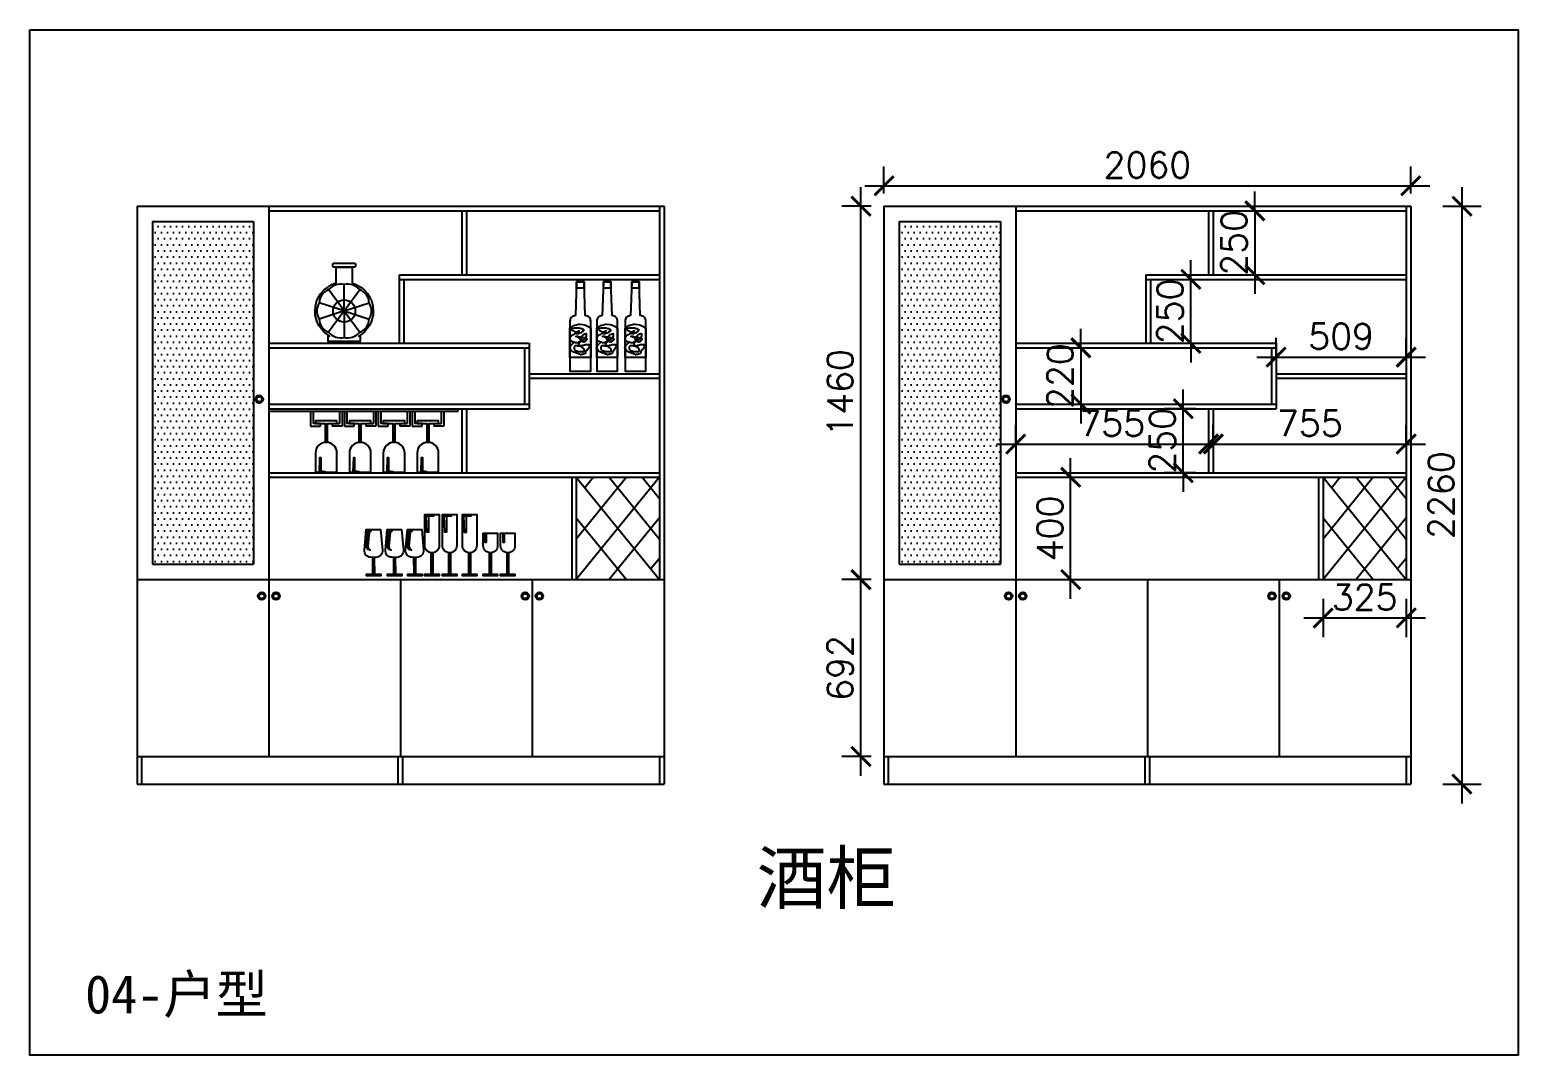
# Model space of a CAD drawing. Header units: millimetres. Extents: x 197048 to 234198, y -884 to 47075.
# Drawn here: x 228378 to 234198, y 28646 to 32656 of the extents above; entities that cross this region are included whole.
import ezdxf

# ---------------------------------------------------------------- set-up
doc = ezdxf.new("R2010")
doc.units = ezdxf.units.MM
doc.header["$PDMODE"] = 35
doc.header["$PDSIZE"] = -10
doc.layers.add('1', color=7, linetype='Continuous')
doc.layers.add('LAYER-2', color=3, linetype='Continuous')
doc.styles.add('_TCH_DIM', font='simplex.shx')
doc.styles.add('样式 1', font='')
doc.styles.get('样式 1').set_extended_font_data('FangSong_GB2312')
doc.dimstyles.new('平面内标注', dxfattribs={"dimscale": 50, "dimtxt": 2, "dimasz": 1.5, "dimexe": 1.5, "dimexo": 1, "dimtad": 1, "dimdec": 0, "dimdsep": 46, "dimtxsty": '_TCH_DIM', "dimblk": 'ARCHTICK', "dimcen": 2.5, "dimdle": 1.5, "dimclrd": 8, "dimclre": 8, "dimadec": 0, "dimazin": 0, "dimtfac": 1, "dimtdec": 0, "dimtix": 1, "dimtmove": 2, "dimatfit": 3, "dimfxl": 0, "dimarcsym": 0})

# ---------------------------------------------------------------- blocks, each defined once
blk = doc.blocks.new('45')
at = {"layer": 'LAYER-2', "color": 1, "linetype": 'Continuous', "flags": 128}
blk.add_lwpolyline([(1423667.6, -774886.9, -0.414214), (1423625.6, -774844.9), (1423625.6, -774770.7), (1423709.6, -774770.7), (1423709.6, -774844.9), (1423709.6, -774844.9, -0.414214), (1423667.6, -774886.9), (1423672.1, -774886.9), (1423672.1, -774960.1), (1423709.6, -774960.1), (1423709.6, -774970.6), (1423672.1, -774970.6), (1423663.1, -774970.6), (1423625.6, -774970.6), (1423625.6, -774960.1), (1423663.1, -774960.1), (1423663.1, -774886.9), (1423667.6, -774886.9)], format="xyb", close=True, dxfattribs=at)
at = {"layer": 'LAYER-2', "color": 6, "linetype": 'Continuous'}
blk.add_lwpolyline([(1423639.5, -774771.6), (1423663.9, -774771.6), (1423647.1, -774774.4), (1423647.1, -774826.3), (1423641.2, -774826.3)], close=True, dxfattribs=at)
blk = doc.blocks.new('_ArchTick')
at = {"color": 0, "linetype": 'ByBlock', "const_width": 0.15}
blk.add_lwpolyline([(-0.5, -0.5), (0.5, 0.5)], dxfattribs=at)
blk = doc.blocks.new('*D608')
at = {"layer": '1', "color": 8, "lineweight": -2}
for p, q in [((232447.9, 30431.1), (232447.9, 30981.1)), ((232372.9, 30906.1), (232522.9, 30906.1)), ((232372.9, 30506.1), (232522.9, 30506.1))]:
    blk.add_line(p, q, dxfattribs=at)
at = {"layer": 'Defpoints', "color": 0}
for p in [(232232.9, 30906.1), (232447.9, 30906.1), (232232.9, 30506.1)]:
    blk.add_point(p, dxfattribs=at)
at = {"layer": '1', "color": 8, "lineweight": -2, "xscale": 75, "yscale": 75, "zscale": 75}
for p, rotation in [((232447.9, 30906.1), 90), ((232447.9, 30506.1), 270)]:
    blk.add_blockref('_ArchTick', p, dxfattribs=dict(at, rotation=rotation))
at = {"layer": '1', "color": 0, "insert": (232366.7, 30706.1), "char_height": 100, "attachment_point": 5, "rotation": 90, "style": '_TCH_DIM'}
blk.add_mtext('400', dxfattribs=at)
blk = doc.blocks.new('*D609')
at = {"layer": '1', "color": 8, "lineweight": -2}
for p, q in [((233434.9, 30431.1), (233434.9, 30281.1)), ((233759.9, 30431.1), (233759.9, 30281.1)), ((233359.9, 30356.1), (233834.9, 30356.1))]:
    blk.add_line(p, q, dxfattribs=at)
at = {"layer": 'Defpoints', "color": 0}
for p in [(233434.9, 30506.1), (233759.9, 30506.1), (233759.9, 30356.1)]:
    blk.add_point(p, dxfattribs=at)
at = {"layer": '1', "color": 8, "lineweight": -2, "xscale": 75, "yscale": 75, "zscale": 75, "rotation": 180}
blk.add_blockref('_ArchTick', (233434.9, 30356.1), dxfattribs=at)
at = {"layer": '1', "color": 8, "lineweight": -2, "xscale": 75, "yscale": 75, "zscale": 75}
blk.add_blockref('_ArchTick', (233759.9, 30356.1), dxfattribs=at)
at = {"layer": '1', "color": 0, "insert": (233597.4, 30437.4), "char_height": 100, "attachment_point": 5, "style": '_TCH_DIM'}
blk.add_mtext('325', dxfattribs=at)
blk = doc.blocks.new('*D610')
at = {"layer": '1', "color": 8, "lineweight": -2}
for p, q in [((231717.9, 32016.1), (231717.9, 32121.1)), ((233777.9, 32016.1), (233777.9, 32121.1)), ((231642.9, 32046.1), (233852.9, 32046.1))]:
    blk.add_line(p, q, dxfattribs=at)
at = {"layer": 'Defpoints', "color": 0}
for p in [(233777.9, 32046.1), (231717.9, 31966.1), (233777.9, 31966.1)]:
    blk.add_point(p, dxfattribs=at)
at = {"layer": '1', "color": 8, "lineweight": -2, "xscale": 75, "yscale": 75, "zscale": 75, "rotation": 180}
blk.add_blockref('_ArchTick', (231717.9, 32046.1), dxfattribs=at)
at = {"layer": '1', "color": 8, "lineweight": -2, "xscale": 75, "yscale": 75, "zscale": 75}
blk.add_blockref('_ArchTick', (233777.9, 32046.1), dxfattribs=at)
at = {"layer": '1', "color": 0, "insert": (232747.9, 32127.4), "char_height": 100, "attachment_point": 5, "style": '_TCH_DIM'}
blk.add_mtext('2060', dxfattribs=at)
blk = doc.blocks.new('*D611')
at = {"layer": '1', "color": 8, "lineweight": -2}
for p, q in [((233977.9, 32041.1), (233977.9, 29631.1)), ((233902.9, 31966.1), (234052.9, 31966.1)), ((233902.9, 29706.1), (234052.9, 29706.1))]:
    blk.add_line(p, q, dxfattribs=at)
at = {"layer": 'Defpoints', "color": 0}
for p in [(233777.9, 31966.1), (233777.9, 29706.1), (233977.9, 29706.1)]:
    blk.add_point(p, dxfattribs=at)
at = {"layer": '1', "color": 8, "lineweight": -2, "xscale": 75, "yscale": 75, "zscale": 75}
for p, rotation in [((233977.9, 31966.1), 90), ((233977.9, 29706.1), 270)]:
    blk.add_blockref('_ArchTick', p, dxfattribs=dict(at, rotation=rotation))
at = {"layer": '1', "color": 0, "insert": (233896.7, 30836.1), "char_height": 100, "attachment_point": 5, "rotation": 90, "style": '_TCH_DIM'}
blk.add_mtext('2260', dxfattribs=at)
blk = doc.blocks.new('*D612')
at = {"layer": '1', "color": 8, "lineweight": -2}
for p, q in [((232887.9, 31174.1), (232887.9, 31249.1)), ((232937.4, 31174.1), (232812.9, 31174.1)), ((232887.9, 30924.1), (232887.9, 31174.1)), ((232937.4, 30924.1), (232812.9, 30924.1)), ((232887.9, 30924.1), (232887.9, 30849.1))]:
    blk.add_line(p, q, dxfattribs=at)
at = {"layer": 'Defpoints', "color": 0}
for p in [(232887.9, 31174.1), (232987.4, 31174.1), (232987.4, 30924.1)]:
    blk.add_point(p, dxfattribs=at)
at = {"layer": '1', "color": 8, "lineweight": -2, "xscale": 75, "yscale": 75, "zscale": 75}
for p, rotation in [((232887.9, 31174.1), 270), ((232887.9, 30924.1), 90)]:
    blk.add_blockref('_ArchTick', p, dxfattribs=dict(at, rotation=rotation))
at = {"layer": '1', "color": 0, "insert": (232806.7, 31049.1), "char_height": 100, "attachment_point": 5, "rotation": 90, "style": '_TCH_DIM'}
blk.add_mtext('250', dxfattribs=at)
blk = doc.blocks.new('*D613')
at = {"layer": '1', "color": 8, "lineweight": -2}
for p, q in [((232917.9, 31680.1), (232917.9, 31755.1)), ((232842.9, 31680.1), (232992.9, 31680.1)), ((232917.9, 31430.1), (232917.9, 31680.1)), ((232842.9, 31430.1), (232992.9, 31430.1)), ((232917.9, 31430.1), (232917.9, 31355.1))]:
    blk.add_line(p, q, dxfattribs=at)
at = {"layer": 'Defpoints', "color": 0}
for p in [(232759.9, 31680.1), (232917.9, 31680.1), (232759.9, 31430.1)]:
    blk.add_point(p, dxfattribs=at)
at = {"layer": '1', "color": 8, "lineweight": -2, "xscale": 75, "yscale": 75, "zscale": 75}
for p, rotation in [((232917.9, 31680.1), 270), ((232917.9, 31430.1), 90)]:
    blk.add_blockref('_ArchTick', p, dxfattribs=dict(at, rotation=rotation))
at = {"layer": '1', "color": 0, "insert": (232836.7, 31555.1), "char_height": 100, "attachment_point": 5, "rotation": 90, "style": '_TCH_DIM'}
blk.add_mtext('250', dxfattribs=at)
blk = doc.blocks.new('*D614')
at = {"layer": '1', "color": 8, "lineweight": -2}
for p, q in [((233167.9, 31948.1), (233167.9, 32023.1)), ((233092.9, 31948.1), (233242.9, 31948.1)), ((233167.9, 31948.1), (233167.9, 31698.1)), ((233092.9, 31698.1), (233242.9, 31698.1)), ((233167.9, 31698.1), (233167.9, 31623.1))]:
    blk.add_line(p, q, dxfattribs=at)
at = {"layer": 'Defpoints', "color": 0}
for p in [(233005.4, 31948.1), (233005.4, 31698.1), (233167.9, 31698.1)]:
    blk.add_point(p, dxfattribs=at)
at = {"layer": '1', "color": 8, "lineweight": -2, "xscale": 75, "yscale": 75, "zscale": 75}
for p, rotation in [((233167.9, 31948.1), 270), ((233167.9, 31698.1), 90)]:
    blk.add_blockref('_ArchTick', p, dxfattribs=dict(at, rotation=rotation))
at = {"layer": '1', "color": 0, "insert": (233086.7, 31823.1), "char_height": 100, "attachment_point": 5, "rotation": 90, "style": '_TCH_DIM'}
blk.add_mtext('250', dxfattribs=at)
blk = doc.blocks.new('*D615')
at = {"layer": '1', "color": 8, "lineweight": -2}
for p, q in [((232487.9, 31412.1), (232487.9, 31487.1)), ((232412.9, 31412.1), (232562.9, 31412.1)), ((232487.9, 31412.1), (232487.9, 31192.1)), ((232412.9, 31192.1), (232562.9, 31192.1)), ((232487.9, 31192.1), (232487.9, 31117.1))]:
    blk.add_line(p, q, dxfattribs=at)
at = {"layer": 'Defpoints', "color": 0}
for p in [(232232.9, 31412.1), (232232.9, 31192.1), (232487.9, 31192.1)]:
    blk.add_point(p, dxfattribs=at)
at = {"layer": '1', "color": 8, "lineweight": -2, "xscale": 75, "yscale": 75, "zscale": 75}
for p, rotation in [((232487.9, 31412.1), 270), ((232487.9, 31192.1), 90)]:
    blk.add_blockref('_ArchTick', p, dxfattribs=dict(at, rotation=rotation))
at = {"layer": '1', "color": 0, "insert": (232406.7, 31302.1), "char_height": 100, "attachment_point": 5, "rotation": 90, "style": '_TCH_DIM'}
blk.add_mtext('220', dxfattribs=at)
blk = doc.blocks.new('*D616')
at = {"layer": '1', "color": 8, "lineweight": -2}
for p, q in [((233250.9, 31376.1), (233250.9, 31451.1)), ((233759.9, 31376.1), (233759.9, 31451.1)), ((233175.9, 31376.1), (233834.9, 31376.1))]:
    blk.add_line(p, q, dxfattribs=at)
at = {"layer": 'Defpoints', "color": 0}
for p in [(233759.9, 31376.1), (233250.9, 31346.1), (233759.9, 31346.1)]:
    blk.add_point(p, dxfattribs=at)
at = {"layer": '1', "color": 8, "lineweight": -2, "xscale": 75, "yscale": 75, "zscale": 75, "rotation": 180}
blk.add_blockref('_ArchTick', (233250.9, 31376.1), dxfattribs=at)
at = {"layer": '1', "color": 8, "lineweight": -2, "xscale": 75, "yscale": 75, "zscale": 75}
blk.add_blockref('_ArchTick', (233759.9, 31376.1), dxfattribs=at)
at = {"layer": '1', "color": 0, "insert": (233505.4, 31457.4), "char_height": 100, "attachment_point": 5, "style": '_TCH_DIM'}
blk.add_mtext('509', dxfattribs=at)
blk = doc.blocks.new('*D617')
at = {"layer": '1', "color": 8, "lineweight": -2}
for p, q in [((233005.4, 31036.1), (233005.4, 31111.1)), ((233759.9, 31036.1), (233759.9, 31111.1)), ((232930.4, 31036.1), (233834.9, 31036.1))]:
    blk.add_line(p, q, dxfattribs=at)
at = {"layer": 'Defpoints', "color": 0}
for p in [(233759.9, 31036.1), (233005.4, 31016.1), (233759.9, 31016.1)]:
    blk.add_point(p, dxfattribs=at)
at = {"layer": '1', "color": 8, "lineweight": -2, "xscale": 75, "yscale": 75, "zscale": 75, "rotation": 180}
blk.add_blockref('_ArchTick', (233005.4, 31036.1), dxfattribs=at)
at = {"layer": '1', "color": 8, "lineweight": -2, "xscale": 75, "yscale": 75, "zscale": 75}
blk.add_blockref('_ArchTick', (233759.9, 31036.1), dxfattribs=at)
at = {"layer": '1', "color": 0, "insert": (233382.7, 31117.4), "char_height": 100, "attachment_point": 5, "style": '_TCH_DIM'}
blk.add_mtext('755', dxfattribs=at)
blk = doc.blocks.new('*D618')
at = {"layer": '1', "color": 8, "lineweight": -2}
for p, q in [((232232.9, 31036.1), (232232.9, 31111.1)), ((232157.9, 31036.1), (233062.4, 31036.1)), ((232987.4, 31036.1), (232987.4, 30961.1))]:
    blk.add_line(p, q, dxfattribs=at)
at = {"layer": 'Defpoints', "color": 0}
for p in [(232232.9, 31036.1), (232987.4, 31049.1), (232987.4, 31036.1)]:
    blk.add_point(p, dxfattribs=at)
at = {"layer": '1', "color": 8, "lineweight": -2, "xscale": 75, "yscale": 75, "zscale": 75, "rotation": 180}
blk.add_blockref('_ArchTick', (232232.9, 31036.1), dxfattribs=at)
at = {"layer": '1', "color": 8, "lineweight": -2, "xscale": 75, "yscale": 75, "zscale": 75}
blk.add_blockref('_ArchTick', (232987.4, 31036.1), dxfattribs=at)
at = {"layer": '1', "color": 0, "insert": (232610.2, 31117.4), "char_height": 100, "attachment_point": 5, "style": '_TCH_DIM'}
blk.add_mtext('755', dxfattribs=at)
blk = doc.blocks.new('*D619')
at = {"layer": '1', "color": 8, "lineweight": -2}
for p, q in [((231627.9, 29739.1), (231627.9, 30581.1)), ((231667.9, 30506.1), (231552.9, 30506.1)), ((231667.9, 29814.1), (231552.9, 29814.1))]:
    blk.add_line(p, q, dxfattribs=at)
at = {"layer": 'Defpoints', "color": 0}
for p in [(231627.9, 30506.1), (231717.9, 30506.1), (231717.9, 29814.1)]:
    blk.add_point(p, dxfattribs=at)
at = {"layer": '1', "color": 8, "lineweight": -2, "xscale": 75, "yscale": 75, "zscale": 75}
for p, rotation in [((231627.9, 30506.1), 90), ((231627.9, 29814.1), 270)]:
    blk.add_blockref('_ArchTick', p, dxfattribs=dict(at, rotation=rotation))
at = {"layer": '1', "color": 0, "insert": (231546.7, 30160.1), "char_height": 100, "attachment_point": 5, "rotation": 90, "style": '_TCH_DIM'}
blk.add_mtext('692', dxfattribs=at)
blk = doc.blocks.new('*D567')
at = {"layer": '1', "color": 8, "lineweight": -2}
for p, q in [((231627.9, 30431.1), (231627.9, 32041.1)), ((231667.9, 31966.1), (231552.9, 31966.1)), ((231667.9, 30506.1), (231552.9, 30506.1))]:
    blk.add_line(p, q, dxfattribs=at)
at = {"layer": 'Defpoints', "color": 0}
for p in [(231627.9, 31966.1), (231717.9, 31966.1), (231717.9, 30506.1)]:
    blk.add_point(p, dxfattribs=at)
at = {"layer": '1', "color": 8, "lineweight": -2, "xscale": 75, "yscale": 75, "zscale": 75}
for p, rotation in [((231627.9, 31966.1), 90), ((231627.9, 30506.1), 270)]:
    blk.add_blockref('_ArchTick', p, dxfattribs=dict(at, rotation=rotation))
at = {"layer": '1', "color": 0, "insert": (231546.7, 31236.1), "char_height": 100, "attachment_point": 5, "rotation": 90, "style": '_TCH_DIM'}
blk.add_mtext('1460', dxfattribs=at)

msp = doc.modelspace()

# ---------------------------------------------------------------- hatches: boundary and pattern name
at = {"layer": '1'}
h = msp.add_hatch(dxfattribs=at)
h.set_pattern_fill('DOTS', color=3, scale=15, style=0)
h.set_pattern_definition([(0, (-14900, 25910), (11.90625, 23.8125), [0, -23.8125])])
h.paths.add_polyline_path([(229252.9, 31906.1), (228857.9, 31906.1), (228857.9, 30566.1), (229252.9, 30566.1)])
h = msp.add_hatch(dxfattribs=at)
h.set_pattern_fill('DOTS', color=3, scale=15, style=0)
h.set_pattern_definition([(0, (-11980, 25910), (11.90625, 23.8125), [0, -23.8125])])
h.paths.add_polyline_path([(232172.9, 31906.1), (231777.9, 31906.1), (231777.9, 30566.1), (232172.9, 30566.1)])

# ---------------------------------------------------------------- linework, layer by layer
at = {"color": 7}
for p, q in [((229312.9, 31164.1), (230052.4, 31164.1)), ((229475.4, 31164.1), (229475.4, 31106.1)), ((229485.4, 31164.1), (229485.4, 31116.1)), ((229588.8, 31164.1), (229588.8, 31116.1)), ((229598.8, 31164.1), (229598.8, 31106.1)), ((229608, 31164.1), (229608, 31106.1)), ((229618, 31164.1), (229618, 31116.1)), ((229721.3, 31164.1), (229721.3, 31116.1)), ((229731.3, 31164.1), (229731.3, 31106.1)), ((229740.5, 31164.1), (229740.5, 31106.1)), ((229750.5, 31164.1), (229750.5, 31116.1)), ((229853.9, 31164.1), (229853.9, 31116.1)), ((229863.9, 31164.1), (229863.9, 31106.1)), ((229873, 31164.1), (229873, 31106.1)), ((229883, 31164.1), (229883, 31116.1)), ((229986.4, 31164.1), (229986.4, 31116.1)), ((229996.4, 31164.1), (229996.4, 31106.1)), ((230052.4, 31164.1), (230052.4, 31174.1)), ((229475.4, 31106.1), (229514.2, 31106.1)), ((229514.2, 31116.1), (229485.4, 31116.1)), ((229514.2, 31106.1), (229514.2, 31116.1)), ((229560.1, 31116.1), (229588.8, 31116.1)), ((229560.1, 31116.1), (229560.1, 31106.1)), ((229598.8, 31106.1), (229560.1, 31106.1)), ((229608, 31106.1), (229646.7, 31106.1)), ((229646.7, 31116.1), (229618, 31116.1)), ((229646.7, 31106.1), (229646.7, 31116.1)), ((229692.6, 31116.1), (229721.3, 31116.1)), ((229692.6, 31116.1), (229692.6, 31106.1)), ((229731.3, 31106.1), (229692.6, 31106.1)), ((229740.5, 31106.1), (229779.2, 31106.1)), ((229779.2, 31116.1), (229750.5, 31116.1)), ((229779.2, 31106.1), (229779.2, 31116.1)), ((229825.1, 31116.1), (229853.9, 31116.1)), ((229825.1, 31116.1), (229825.1, 31106.1)), ((229863.9, 31106.1), (229825.1, 31106.1)), ((229873, 31106.1), (229911.8, 31106.1)), ((229911.8, 31116.1), (229883, 31116.1)), ((229911.8, 31106.1), (229911.8, 31116.1)), ((229957.6, 31116.1), (229986.4, 31116.1)), ((229957.6, 31116.1), (229957.6, 31106.1)), ((229996.4, 31106.1), (229957.6, 31106.1))]:
    msp.add_line(p, q, dxfattribs=at)
at = {"color": 0, "ltscale": 10}
for centre, radius in [((229275.1, 31211.6), 15), ((229275.1, 31211.6), 10), ((232195.1, 31211.6), 15), ((232195.1, 31211.6), 10), ((229285.1, 30441.6), 15), ((229285.1, 30441.6), 10), ((229340.7, 30441.6), 15), ((229340.7, 30441.6), 10), ((230315.1, 30441.6), 15), ((230315.1, 30441.6), 10), ((230370.7, 30441.6), 15), ((230370.7, 30441.6), 10), ((232205.1, 30441.6), 15), ((232205.1, 30441.6), 10), ((232260.7, 30441.6), 15), ((232260.7, 30441.6), 10), ((233235.1, 30441.6), 15), ((233235.1, 30441.6), 10), ((233290.7, 30441.6), 15), ((233290.7, 30441.6), 10)]:
    msp.add_circle(centre, radius, dxfattribs=at)
at = {"layer": '1', "color": 0}
for p, q in [((228797.9, 31966.1), (230857.9, 31966.1)), ((228797.9, 31966.1), (228797.9, 29706.1)), ((229312.9, 31966.1), (229312.9, 29814.1)), ((230839.9, 31966.1), (230839.9, 30506.1)), ((230857.9, 31966.1), (230857.9, 29706.1)), ((231717.9, 31966.1), (233777.9, 31966.1)), ((231717.9, 31966.1), (231717.9, 29706.1)), ((232232.9, 31966.1), (232232.9, 29814.1)), ((233759.9, 31966.1), (233759.9, 30506.1)), ((233777.9, 31966.1), (233777.9, 29706.1)), ((228857.9, 31906.1), (229252.9, 31906.1)), ((228857.9, 31906.1), (228857.9, 30566.1)), ((229252.9, 31906.1), (229252.9, 30566.1)), ((229312.9, 31948.1), (230839.9, 31948.1)), ((230067.4, 31948.1), (230067.4, 31698.1)), ((230085.4, 31948.1), (230085.4, 31698.1)), ((231777.9, 31906.1), (232172.9, 31906.1)), ((231777.9, 31906.1), (231777.9, 30566.1)), ((232172.9, 31906.1), (232172.9, 30566.1)), ((232232.9, 31948.1), (233759.9, 31948.1)), ((232987.4, 31948.1), (232987.4, 31698.1)), ((233005.4, 31948.1), (233005.4, 31698.1)), ((229821.9, 31698.1), (230839.9, 31698.1)), ((229821.9, 31698.1), (229821.9, 31430.1)), ((229821.9, 31680.1), (230839.9, 31680.1)), ((229839.9, 31680.1), (229839.9, 31430.1)), ((232741.9, 31698.1), (233759.9, 31698.1)), ((232741.9, 31698.1), (232741.9, 31430.1)), ((232741.9, 31680.1), (233759.9, 31680.1)), ((232759.9, 31680.1), (232759.9, 31430.1)), ((229312.9, 31430.1), (230330.9, 31430.1)), ((230330.9, 31430.1), (230330.9, 31174.1)), ((230330.9, 31430.1), (230330.9, 31174.1)), ((232232.9, 31430.1), (233250.9, 31430.1)), ((233250.9, 31430.1), (233250.9, 31174.1)), ((233250.9, 31430.1), (233250.9, 31174.1)), ((229312.9, 31412.1), (230330.9, 31412.1)), ((230312.9, 31412.1), (230312.9, 31192.1)), ((232232.9, 31412.1), (233250.9, 31412.1)), ((233232.9, 31412.1), (233232.9, 31192.1)), ((230330.9, 31311.1), (230839.9, 31311.1)), ((230330.9, 31293.1), (230839.9, 31293.1)), ((233250.9, 31311.1), (233759.9, 31311.1)), ((233250.9, 31293.1), (233759.9, 31293.1)), ((229312.9, 31192.1), (230330.9, 31192.1)), ((229312.9, 31174.1), (230330.9, 31174.1)), ((230067.4, 31174.1), (230067.4, 30924.1)), ((230085.4, 31174.1), (230085.4, 30924.1)), ((232232.9, 31192.1), (233250.9, 31192.1)), ((232232.9, 31174.1), (233250.9, 31174.1)), ((232987.4, 31174.1), (232987.4, 30924.1)), ((233005.4, 31174.1), (233005.4, 30924.1)), ((229312.9, 30924.1), (230839.9, 30924.1)), ((229312.9, 30906.1), (230839.9, 30906.1)), ((230496.9, 30906.1), (230496.9, 30506.1)), ((230514.9, 30906.1), (230514.9, 30506.1)), ((230839.9, 30906.1), (230514.9, 30506.1)), ((230711.1, 30906.1), (230514.9, 30664.7)), ((230514.9, 30906.1), (230839.9, 30506.1)), ((230514.9, 30906.1), (230839.9, 30506.1)), ((230582.2, 30906.1), (230548.6, 30864.7)), ((230643.8, 30906.1), (230839.9, 30664.7)), ((230772.6, 30906.1), (230839.9, 30823.3)), ((232232.9, 30924.1), (233759.9, 30924.1)), ((232232.9, 30906.1), (233759.9, 30906.1)), ((233416.9, 30906.1), (233416.9, 30506.1)), ((233434.9, 30906.1), (233434.9, 30506.1)), ((233759.9, 30906.1), (233434.9, 30506.1)), ((233631.1, 30906.1), (233434.9, 30664.7)), ((233434.9, 30906.1), (233759.9, 30506.1)), ((233434.9, 30906.1), (233759.9, 30506.1)), ((233502.2, 30906.1), (233468.6, 30864.7)), ((233563.8, 30906.1), (233759.9, 30664.7)), ((233692.6, 30906.1), (233759.9, 30823.3)), ((230514.9, 30747.6), (230711.1, 30506.1)), ((230839.9, 30747.6), (230643.8, 30506.1)), ((233434.9, 30747.6), (233631.1, 30506.1)), ((233759.9, 30747.6), (233563.8, 30506.1)), ((228857.9, 30566.1), (229252.9, 30566.1)), ((230839.9, 30589), (230806.3, 30547.6)), ((231777.9, 30566.1), (232172.9, 30566.1)), ((233759.9, 30589), (233726.3, 30547.6)), ((228797.9, 30506.1), (230857.9, 30506.1)), ((229827.9, 30506.1), (229827.9, 29814.1)), ((230342.9, 30506.1), (230342.9, 29814.1)), ((231717.9, 30506.1), (233777.9, 30506.1)), ((232747.9, 30506.1), (232747.9, 29814.1)), ((233262.9, 30506.1), (233262.9, 29814.1)), ((228797.9, 29814.1), (230857.9, 29814.1)), ((228815.9, 29706.1), (228815.9, 29814.1)), ((229818.9, 29706.1), (229818.9, 29814.1)), ((229836.9, 29706.1), (229836.9, 29814.1)), ((230839.9, 29814.1), (230839.9, 29706.1)), ((231717.9, 29814.1), (233777.9, 29814.1)), ((231735.9, 29706.1), (231735.9, 29814.1)), ((232738.9, 29706.1), (232738.9, 29814.1)), ((232756.9, 29706.1), (232756.9, 29814.1)), ((233759.9, 29814.1), (233759.9, 29706.1)), ((228797.9, 29706.1), (230857.9, 29706.1)), ((231717.9, 29706.1), (233777.9, 29706.1))]:
    msp.add_line(p, q, dxfattribs=at)
at = {"layer": '1', "color": 1}
msp.add_lwpolyline([(228377.9, 32656.1), (234197.9, 32656.1), (234197.9, 28646.1), (228377.9, 28646.1)], close=True, dxfattribs=at)
at = {"layer": 'LAYER-2', "color": 6, "linetype": 'Continuous'}
for q in [(229546.6, 31640), (229546.6, 31640), (229607.2, 31659.7), (229607.2, 31659.7), (229607.2, 31659.7), (229667.9, 31640), (229667.9, 31640), (229509.1, 31588.4), (229509.1, 31588.4), (229509.1, 31524.6), (229509.1, 31524.6), (229546.6, 31473), (229546.6, 31473), (229705.4, 31588.4), (229705.4, 31588.4), (229607.2, 31453.3), (229607.2, 31453.3), (229667.9, 31473), (229667.9, 31473), (229705.4, 31524.6), (229705.4, 31524.6)]:
    msp.add_line((229607.2, 31556.5), q, dxfattribs=at)
at = {"layer": 'LAYER-2', "color": 1, "linetype": 'Continuous', "flags": 128}
for points in [[(229638.5, 31727.4), (229638.5, 31665.9), (229638.5, 31665.9, -0.334745), (229721, 31556.5), (229721, 31556.5, -0.267098), (229664.5, 31458.1), (229669.5, 31458.1), (229669.5, 31436.8), (229545, 31436.8), (229545, 31458.1), (229550, 31458.1), (229550, 31458.1, -0.267115), (229493.4, 31556.5), (229493.4, 31556.5, -0.335924), (229576.4, 31666), (229576.4, 31727.4)], [(229562.9, 31738.4, -0.414214), (229567.9, 31743.4), (229647.1, 31743.4, -0.414214), (229652.1, 31738.4), (229652.1, 31732.4, -0.414214), (229647.1, 31727.4), (229567.9, 31727.4, -0.414214), (229562.9, 31732.4)], [(230511.5, 31538.4, 0.414214), (230489.9, 31516.7), (230489.9, 31508.9), (230489.9, 31320.8), (230571.4, 31320.8), (230571.4, 31508.9), (230571.4, 31516.7, 0.414214), (230549.8, 31538.4), (230545.2, 31670.3), (230516, 31670.3), (230511.5, 31538.4)], [(230616.5, 31538.4, 0.414214), (230594.9, 31516.7), (230594.9, 31508.9), (230594.9, 31320.8), (230676.4, 31320.8), (230676.4, 31508.9), (230676.4, 31516.7, 0.414214), (230654.8, 31538.4), (230650.3, 31670.3), (230621.1, 31670.3), (230616.5, 31538.4)], [(230727, 31538.4, 0.414214), (230705.4, 31516.7), (230705.4, 31508.9), (230705.4, 31320.8), (230786.9, 31320.8), (230786.9, 31508.9), (230786.9, 31516.7, 0.414214), (230765.2, 31538.4), (230760.7, 31670.3), (230731.5, 31670.3), (230727, 31538.4)], [(229950.6, 30610.6, -0.414214), (229922.6, 30638.6), (229922.6, 30760.6), (229978.6, 30760.6), (229978.6, 30638.6), (229978.6, 30638.6, -0.414214), (229950.6, 30610.6), (229953.6, 30610.6), (229953.6, 30527.8), (229978.6, 30527.8), (229978.6, 30520.8), (229953.6, 30520.8), (229947.6, 30520.8), (229922.6, 30520.8), (229922.6, 30527.8), (229947.6, 30527.8), (229947.6, 30610.6), (229950.6, 30610.6)], [(230019.6, 30610.6, -0.414214), (229991.6, 30638.6), (229991.6, 30760.6), (230047.6, 30760.6), (230047.6, 30638.6), (230047.6, 30638.6, -0.414214), (230019.6, 30610.6), (230022.6, 30610.6), (230022.6, 30527.8), (230047.6, 30527.8), (230047.6, 30520.8), (230022.6, 30520.8), (230016.6, 30520.8), (229991.6, 30520.8), (229991.6, 30527.8), (230016.6, 30527.8), (230016.6, 30610.6), (230019.6, 30610.6)], [(230097.8, 30610.6, -0.414214), (230069.8, 30638.6), (230069.8, 30760.6), (230125.8, 30760.6), (230125.8, 30638.6), (230125.8, 30638.6, -0.414214), (230097.8, 30610.6), (230100.8, 30610.6), (230100.8, 30527.8), (230125.8, 30527.8), (230125.8, 30520.8), (230100.8, 30520.8), (230094.8, 30520.8), (230069.8, 30520.8), (230069.8, 30527.8), (230094.8, 30527.8), (230094.8, 30610.6), (230097.8, 30610.6)], [(229710.3, 30593.2, -0.423234), (229686.5, 30620.9), (229693.8, 30702.6), (229749.8, 30702.6), (229757, 30620.9), (229757, 30620.9, -0.440149), (229731.1, 30592.6), (229721.8, 30592.6), (229724.8, 30592.6), (229725.8, 30527.8), (229750.8, 30527.8), (229750.8, 30520.8), (229725.8, 30520.8), (229719.8, 30520.8), (229694.8, 30520.8), (229694.8, 30527.8), (229719.8, 30527.8), (229718.8, 30592.6), (229721.8, 30592.6)], [(229792.3, 30593.2, -0.423234), (229768.5, 30620.9), (229775.8, 30702.6), (229831.8, 30702.6), (229839, 30620.9), (229839, 30620.9, -0.440149), (229813.1, 30592.6), (229803.8, 30592.6), (229806.8, 30592.6), (229807.8, 30527.8), (229832.8, 30527.8), (229832.8, 30520.8), (229807.8, 30520.8), (229801.8, 30520.8), (229776.8, 30520.8), (229776.8, 30527.8), (229801.8, 30527.8), (229800.8, 30592.6), (229803.8, 30592.6)], [(229871.1, 30593.2, -0.423229), (229847.3, 30620.9), (229854.6, 30702.6), (229910.6, 30702.6), (229917.8, 30620.9), (229917.8, 30620.9, -0.440253), (229891.9, 30592.6), (229882.6, 30592.6), (229885.6, 30592.6), (229886.6, 30527.8), (229911.6, 30527.8), (229911.6, 30520.8), (229886.6, 30520.8), (229880.6, 30520.8), (229855.6, 30520.8), (229855.6, 30527.8), (229880.6, 30527.8), (229879.6, 30592.6), (229882.6, 30592.6)], [(230179.1, 30610.6, -0.414214), (230151.1, 30638.6), (230151.1, 30688.1), (230207.1, 30688.1), (230207.1, 30638.6), (230207.1, 30638.6, -0.414214), (230179.1, 30610.6), (230182.1, 30610.6), (230182.1, 30527.8), (230207.1, 30527.8), (230207.1, 30520.8), (230182.1, 30520.8), (230176.1, 30520.8), (230151.1, 30520.8), (230151.1, 30527.8), (230176.1, 30527.8), (230176.1, 30610.6), (230179.1, 30610.6)], [(230247.1, 30610.6, -0.414214), (230219.1, 30638.6), (230219.1, 30688.1), (230275.1, 30688.1), (230275.1, 30638.6), (230275.1, 30638.6, -0.414214), (230247.1, 30610.6), (230250.1, 30610.6), (230250.1, 30527.8), (230275.1, 30527.8), (230275.1, 30520.8), (230250.1, 30520.8), (230244.1, 30520.8), (230219.1, 30520.8), (230219.1, 30527.8), (230244.1, 30527.8), (230244.1, 30610.6), (230247.1, 30610.6)]]:
    msp.add_lwpolyline(points, format="xyb", close=True, dxfattribs=at)
at = {"layer": 'LAYER-2', "color": 1, "linetype": 'Continuous'}
for points in [[(230516, 31670.3), (230545.2, 31670.3), (230545.2, 31645.9), (230516, 31645.9)], [(230621.1, 31670.3), (230650.3, 31670.3), (230650.3, 31645.9), (230621.1, 31645.9)], [(230731.5, 31670.3), (230760.7, 31670.3), (230760.7, 31645.9), (230731.5, 31645.9)]]:
    msp.add_lwpolyline(points, close=True, dxfattribs=at)
at = {"layer": 'LAYER-2', "color": 6, "linetype": 'Continuous', "flags": 128}
msp.add_lwpolyline([(229563.8, 31556.5, -0.414214), (229607.2, 31599.9, -0.414214), (229650.6, 31556.5, -0.414214), (229607.2, 31513.1, -0.414214), (229563.8, 31556.5, -0.414214)], format="xyb", close=True, dxfattribs=at)
at = {"layer": 'LAYER-2', "color": 6, "linetype": 'Continuous'}
for points in [[(230517.6, 31472.3), (230514.4, 31473.9), (230509.6, 31474.7), (230506.4, 31477.1), (230502.4, 31478.7), (230499.1, 31481.1), (230496.7, 31482.7), (230495.1, 31486), (230496.7, 31487.6), (230498.3, 31489.2), (230502.4, 31489.2), (230507.2, 31490.8), (230515.2, 31490.8), (230520.9, 31490.8), (230527.3, 31490), (230533.7, 31488.4), (230537.8, 31487.6), (230539.4, 31486), (230542.6, 31483.5), (230543.4, 31481.1), (230541.8, 31477.9), (230538.6, 31474.7), (230536.1, 31473.1), (230534.5, 31471.5), (230528.9, 31469.1), (230523.3, 31467.5), (230520.1, 31467.5), (230516, 31467.5), (230517.6, 31470.7), (230521.7, 31473.9), (230526.5, 31478.7), (230524.9, 31477.1), (230519.3, 31474.7), (230515.2, 31472.3), (230511.2, 31469.9), (230506.4, 31465.9), (230502.4, 31463.4), (230498.3, 31461.8), (230494.3, 31458.6), (230491.1, 31455.4), (230488.7, 31452.2), (230488.7, 31449), (230489.5, 31446.6), (230490.3, 31443.3), (230494.3, 31440.1), (230497.5, 31438.5), (230502.4, 31436.1), (230505.6, 31436.1), (230512.8, 31433.7), (230517.6, 31433.7), (230521.7, 31433.7), (230524.9, 31435.3), (230528.9, 31437.7), (230531.3, 31439.3), (230531.3, 31442.5), (230529.7, 31448.2), (230526.5, 31450.6), (230524.9, 31452.2), (230520.9, 31454.6), (230516.8, 31456.2), (230512.8, 31457), (230515.2, 31457.8), (230520.1, 31457.8), (230526.5, 31455.4), (230532.9, 31455.4), (230540.2, 31453.8), (230547.4, 31451.4), (230551.4, 31451.4), (230553.8, 31449.8), (230556.3, 31448.2), (230557.1, 31445.7), (230555.4, 31444.1), (230554.6, 31441.7), (230550.6, 31440.9), (230549, 31437.7), (230547.4, 31436.1), (230544.2, 31434.5), (230540.2, 31435.3), (230538.6, 31438.5), (230537.8, 31441.7), (230536.9, 31446.6), (230536.9, 31450.6), (230536.9, 31454.6), (230536.9, 31457.8), (230538.6, 31460.2), (230540.2, 31461.8), (230543.4, 31465), (230548.2, 31467.5), (230551.4, 31467.5), (230553.8, 31468.3), (230553.8, 31465), (230553.8, 31460.2), (230553.8, 31457), (230552.2, 31454.6), (230549.8, 31452.2), (230548.2, 31449.8), (230546.6, 31448.2), (230544.2, 31444.9), (230540.2, 31442.5), (230536.1, 31439.3), (230532.9, 31436.9), (230529.7, 31435.3), (230528.1, 31433.7), (230526.5, 31432.1), (230524.9, 31430.5), (230524.1, 31427.2), (230526.5, 31424), (230528.1, 31422.4), (230529.7, 31420.8), (230532.9, 31418.4), (230527.3, 31419.2), (230522.5, 31419.2), (230520.9, 31420.8), (230516.8, 31420.8), (230511.2, 31420.8), (230508.8, 31419.2), (230507.2, 31417.6), (230506.4, 31414.4), (230506.4, 31411.2), (230506.4, 31407.1), (230508.8, 31403.9), (230512.8, 31400.7), (230516.8, 31400.7), (230520.9, 31398.3), (230524.9, 31398.3), (230529.7, 31397.5), (230535.3, 31397.5), (230539.4, 31397.5), (230541.8, 31396.7), (230544.2, 31397.5), (230545.8, 31399.1), (230546.6, 31403.1), (230545.8, 31407.1), (230543.4, 31410.4), (230541, 31412.8), (230535.3, 31416), (230532.9, 31418.4), (230534.5, 31420.8), (230539.4, 31422.4), (230544.2, 31423.2), (230549.8, 31424.8), (230553.8, 31424.8), (230557.9, 31424.8), (230561.1, 31424.8), (230564.3, 31424.8), (230565.9, 31422.4), (230565.1, 31416.8), (230563.5, 31412.8), (230561.1, 31410.4), (230559.5, 31407.1), (230557.9, 31405.5), (230556.3, 31401.5), (230553, 31399.1), (230551.4, 31397.5), (230551.4, 31394.3), (230550.6, 31391.9), (230547.4, 31388.6), (230542.6, 31387), (230539.4, 31386.2), (230535.3, 31386.2), (230532.1, 31385.4), (230528.9, 31387), (230525.7, 31387.8), (230522.5, 31389.4), (230520.1, 31390.3), (230515.2, 31391.9), (230512.8, 31392.7), (230508.8, 31393.5), (230504.8, 31395.1), (230501.6, 31396.7), (230498.3, 31398.3), (230495.1, 31401.5), (230493.5, 31405.5), (230491.1, 31407.1), (230490.3, 31410.4), (230489.5, 31413.6), (230490.3, 31416), (230491.9, 31419.2), (230493.5, 31422.4), (230495.9, 31424), (230498.3, 31427.2), (230500.8, 31429.7), (230503.2, 31431.3), (230504.8, 31432.9)], [(230622.7, 31472.3), (230619.5, 31473.9), (230614.6, 31474.7), (230611.4, 31477.1), (230607.4, 31478.7), (230604.2, 31481.1), (230601.8, 31482.7), (230600.2, 31486), (230601.8, 31487.6), (230603.4, 31489.2), (230607.4, 31489.2), (230612.2, 31490.8), (230620.3, 31490.8), (230625.9, 31490.8), (230632.3, 31490), (230638.8, 31488.4), (230642.8, 31487.6), (230644.4, 31486), (230647.6, 31483.5), (230648.4, 31481.1), (230646.8, 31477.9), (230643.6, 31474.7), (230641.2, 31473.1), (230639.6, 31471.5), (230633.9, 31469.1), (230628.3, 31467.5), (230625.1, 31467.5), (230621.1, 31467.5), (230622.7, 31470.7), (230626.7, 31473.9), (230631.5, 31478.7), (230629.9, 31477.1), (230624.3, 31474.7), (230620.3, 31472.3), (230616.2, 31469.9), (230611.4, 31465.9), (230607.4, 31463.4), (230603.4, 31461.8), (230599.4, 31458.6), (230596.1, 31455.4), (230593.7, 31452.2), (230593.7, 31449), (230594.5, 31446.6), (230595.3, 31443.3), (230599.4, 31440.1), (230602.6, 31438.5), (230607.4, 31436.1), (230610.6, 31436.1), (230617.9, 31433.7), (230622.7, 31433.7), (230626.7, 31433.7), (230629.9, 31435.3), (230633.9, 31437.7), (230636.4, 31439.3), (230636.4, 31442.5), (230634.7, 31448.2), (230631.5, 31450.6), (230629.9, 31452.2), (230625.9, 31454.6), (230621.9, 31456.2), (230617.9, 31457), (230620.3, 31457.8), (230625.1, 31457.8), (230631.5, 31455.4), (230638, 31455.4), (230645.2, 31453.8), (230652.4, 31451.4), (230656.5, 31451.4), (230658.9, 31449.8), (230661.3, 31448.2), (230662.1, 31445.7), (230660.5, 31444.1), (230659.7, 31441.7), (230655.7, 31440.9), (230654, 31437.7), (230652.4, 31436.1), (230649.2, 31434.5), (230645.2, 31435.3), (230643.6, 31438.5), (230642.8, 31441.7), (230642, 31446.6), (230642, 31450.6), (230642, 31454.6), (230642, 31457.8), (230643.6, 31460.2), (230645.2, 31461.8), (230648.4, 31465), (230653.2, 31467.5), (230656.5, 31467.5), (230658.9, 31468.3), (230658.9, 31465), (230658.9, 31460.2), (230658.9, 31457), (230657.3, 31454.6), (230654.8, 31452.2), (230653.2, 31449.8), (230651.6, 31448.2), (230649.2, 31444.9), (230645.2, 31442.5), (230641.2, 31439.3), (230638, 31436.9), (230634.7, 31435.3), (230633.1, 31433.7), (230631.5, 31432.1), (230629.9, 31430.5), (230629.1, 31427.2), (230631.5, 31424), (230633.1, 31422.4), (230634.7, 31420.8), (230638, 31418.4), (230632.3, 31419.2), (230627.5, 31419.2), (230625.9, 31420.8), (230621.9, 31420.8), (230616.2, 31420.8), (230613.8, 31419.2), (230612.2, 31417.6), (230611.4, 31414.4), (230611.4, 31411.2), (230611.4, 31407.1), (230613.8, 31403.9), (230617.9, 31400.7), (230621.9, 31400.7), (230625.9, 31398.3), (230629.9, 31398.3), (230634.7, 31397.5), (230640.4, 31397.5), (230644.4, 31397.5), (230646.8, 31396.7), (230649.2, 31397.5), (230650.8, 31399.1), (230651.6, 31403.1), (230650.8, 31407.1), (230648.4, 31410.4), (230646, 31412.8), (230640.4, 31416), (230638, 31418.4), (230639.6, 31420.8), (230644.4, 31422.4), (230649.2, 31423.2), (230654.8, 31424.8), (230658.9, 31424.8), (230662.9, 31424.8), (230666.1, 31424.8), (230669.3, 31424.8), (230670.9, 31422.4), (230670.1, 31416.8), (230668.5, 31412.8), (230666.1, 31410.4), (230664.5, 31407.1), (230662.9, 31405.5), (230661.3, 31401.5), (230658.1, 31399.1), (230656.5, 31397.5), (230656.5, 31394.3), (230655.7, 31391.9), (230652.4, 31388.6), (230647.6, 31387), (230644.4, 31386.2), (230640.4, 31386.2), (230637.2, 31385.4), (230633.9, 31387), (230630.7, 31387.8), (230627.5, 31389.4), (230625.1, 31390.3), (230620.3, 31391.9), (230617.9, 31392.7), (230613.8, 31393.5), (230609.8, 31395.1), (230606.6, 31396.7), (230603.4, 31398.3), (230600.2, 31401.5), (230598.6, 31405.5), (230596.1, 31407.1), (230595.3, 31410.4), (230594.5, 31413.6), (230595.3, 31416), (230596.9, 31419.2), (230598.6, 31422.4), (230601, 31424), (230603.4, 31427.2), (230605.8, 31429.7), (230608.2, 31431.3), (230609.8, 31432.9)], [(230733.1, 31472.3), (230729.9, 31473.9), (230725.1, 31474.7), (230721.9, 31477.1), (230717.9, 31478.7), (230714.6, 31481.1), (230712.2, 31482.7), (230710.6, 31486), (230712.2, 31487.6), (230713.8, 31489.2), (230717.9, 31489.2), (230722.7, 31490.8), (230730.7, 31490.8), (230736.4, 31490.8), (230742.8, 31490), (230749.2, 31488.4), (230753.2, 31487.6), (230754.9, 31486), (230758.1, 31483.5), (230758.9, 31481.1), (230757.3, 31477.9), (230754, 31474.7), (230751.6, 31473.1), (230750, 31471.5), (230744.4, 31469.1), (230738.8, 31467.5), (230735.6, 31467.5), (230731.5, 31467.5), (230733.1, 31470.7), (230737.2, 31473.9), (230742, 31478.7), (230740.4, 31477.1), (230734.7, 31474.7), (230730.7, 31472.3), (230726.7, 31469.9), (230721.9, 31465.9), (230717.9, 31463.4), (230713.8, 31461.8), (230709.8, 31458.6), (230706.6, 31455.4), (230704.2, 31452.2), (230704.2, 31449), (230705, 31446.6), (230705.8, 31443.3), (230709.8, 31440.1), (230713, 31438.5), (230717.9, 31436.1), (230721.1, 31436.1), (230728.3, 31433.7), (230733.1, 31433.7), (230737.2, 31433.7), (230740.4, 31435.3), (230744.4, 31437.7), (230746.8, 31439.3), (230746.8, 31442.5), (230745.2, 31448.2), (230742, 31450.6), (230740.4, 31452.2), (230736.4, 31454.6), (230732.3, 31456.2), (230728.3, 31457), (230730.7, 31457.8), (230735.6, 31457.8), (230742, 31455.4), (230748.4, 31455.4), (230755.7, 31453.8), (230762.9, 31451.4), (230766.9, 31451.4), (230769.3, 31449.8), (230771.7, 31448.2), (230772.5, 31445.7), (230770.9, 31444.1), (230770.1, 31441.7), (230766.1, 31440.9), (230764.5, 31437.7), (230762.9, 31436.1), (230759.7, 31434.5), (230755.7, 31435.3), (230754, 31438.5), (230753.2, 31441.7), (230752.4, 31446.6), (230752.4, 31450.6), (230752.4, 31454.6), (230752.4, 31457.8), (230754, 31460.2), (230755.7, 31461.8), (230758.9, 31465), (230763.7, 31467.5), (230766.9, 31467.5), (230769.3, 31468.3), (230769.3, 31465), (230769.3, 31460.2), (230769.3, 31457), (230767.7, 31454.6), (230765.3, 31452.2), (230763.7, 31449.8), (230762.1, 31448.2), (230759.7, 31444.9), (230755.7, 31442.5), (230751.6, 31439.3), (230748.4, 31436.9), (230745.2, 31435.3), (230743.6, 31433.7), (230742, 31432.1), (230740.4, 31430.5), (230739.6, 31427.2), (230742, 31424), (230743.6, 31422.4), (230745.2, 31420.8), (230748.4, 31418.4), (230742.8, 31419.2), (230738, 31419.2), (230736.4, 31420.8), (230732.3, 31420.8), (230726.7, 31420.8), (230724.3, 31419.2), (230722.7, 31417.6), (230721.9, 31414.4), (230721.9, 31411.2), (230721.9, 31407.1), (230724.3, 31403.9), (230728.3, 31400.7), (230732.3, 31400.7), (230736.4, 31398.3), (230740.4, 31398.3), (230745.2, 31397.5), (230750.8, 31397.5), (230754.9, 31397.5), (230757.3, 31396.7), (230759.7, 31397.5), (230761.3, 31399.1), (230762.1, 31403.1), (230761.3, 31407.1), (230758.9, 31410.4), (230756.5, 31412.8), (230750.8, 31416), (230748.4, 31418.4), (230750, 31420.8), (230754.9, 31422.4), (230759.7, 31423.2), (230765.3, 31424.8), (230769.3, 31424.8), (230773.4, 31424.8), (230776.6, 31424.8), (230779.8, 31424.8), (230781.4, 31422.4), (230780.6, 31416.8), (230779, 31412.8), (230776.6, 31410.4), (230775, 31407.1), (230773.4, 31405.5), (230771.7, 31401.5), (230768.5, 31399.1), (230766.9, 31397.5), (230766.9, 31394.3), (230766.1, 31391.9), (230762.9, 31388.6), (230758.1, 31387), (230754.9, 31386.2), (230750.8, 31386.2), (230747.6, 31385.4), (230744.4, 31387), (230741.2, 31387.8), (230738, 31389.4), (230735.6, 31390.3), (230730.7, 31391.9), (230728.3, 31392.7), (230724.3, 31393.5), (230720.3, 31395.1), (230717.1, 31396.7), (230713.8, 31398.3), (230710.6, 31401.5), (230709, 31405.5), (230706.6, 31407.1), (230705.8, 31410.4), (230705, 31413.6), (230705.8, 31416), (230707.4, 31419.2), (230709, 31422.4), (230711.4, 31424), (230713.8, 31427.2), (230716.2, 31429.7), (230718.7, 31431.3), (230720.3, 31432.9)]]:
    msp.add_lwpolyline(points, dxfattribs=at)
for points in [[(230489.9, 31489.9), (230497.9, 31494.4), (230505.4, 31499.6), (230514.3, 31501.8), (230523.6, 31504.5), (230529.8, 31505), (230540.5, 31504.2), (230547.9, 31501.8), (230558.8, 31497.7), (230571.4, 31488.1), (230571.4, 31374.3), (230489.9, 31374.3)], [(230594.9, 31489.9), (230602.9, 31494.4), (230610.4, 31499.6), (230619.3, 31501.8), (230628.6, 31504.5), (230634.9, 31505), (230645.5, 31504.2), (230652.9, 31501.8), (230663.8, 31497.7), (230676.4, 31488.1), (230676.4, 31374.3), (230594.9, 31374.3)], [(230705.4, 31489.9), (230713.4, 31494.4), (230720.8, 31499.6), (230729.8, 31501.8), (230739, 31504.5), (230745.3, 31505), (230756, 31504.2), (230763.4, 31501.8), (230774.3, 31497.7), (230786.9, 31488.1), (230786.9, 31374.3), (230705.4, 31374.3)], [(229928.4, 30755.8), (229957.4, 30755.8), (229937.4, 30752.5), (229937.4, 30690.9), (229930.4, 30690.9)], [(229998.4, 30755.8), (230027.4, 30755.8), (230007.4, 30752.5), (230007.4, 30690.9), (230000.4, 30690.9)], [(230075.4, 30755.6), (230104.4, 30755.6), (230084.4, 30752.3), (230084.4, 30690.8), (230077.4, 30690.8)], [(229698.7, 30696), (229712.4, 30696.8), (229705.1, 30691.9), (229699.5, 30636.2), (229702.7, 30626.5), (229709.2, 30621.7), (229699.5, 30624.1), (229695.5, 30629), (229694.6, 30636.2)], [(229780.7, 30696), (229794.4, 30696.8), (229787.1, 30691.9), (229781.5, 30636.2), (229784.7, 30626.5), (229791.2, 30621.7), (229781.5, 30624.1), (229777.5, 30629), (229776.6, 30636.2)], [(229859.5, 30696), (229873.2, 30696.8), (229865.9, 30691.9), (229860.3, 30636.2), (229863.5, 30626.5), (229870, 30621.7), (229860.3, 30624.1), (229856.2, 30629), (229855.4, 30636.2)], [(230157.4, 30687.4), (230173.7, 30687.4), (230162.5, 30685.6), (230162.5, 30651), (230158.6, 30651)], [(230228.4, 30687.4), (230244.7, 30687.4), (230233.4, 30685.6), (230233.4, 30651), (230229.5, 30651)]]:
    msp.add_lwpolyline(points, close=True, dxfattribs=at)
for centre, start, end in [((229593, 31600.4), 76.45382, 139.5302), ((229621.5, 31600.4), 40.45655, 103.53484), ((229569.9, 31583.6), 112.45578, 175.53211), ((229644.6, 31583.7), 4.45852, 67.52326), ((229561.1, 31556.5), 148.45283, 211.53425), ((229653.4, 31556.5), 328.46575, 31.53425), ((229569.9, 31529.4), 184.45852, 247.52326), ((229644.6, 31529.4), 292.45578, 355.53211), ((229593, 31512.6), 220.4637, 283.53484), ((229621.5, 31512.6), 256.45602, 319.5363)]:
    msp.add_arc(centre, 61, start, end, dxfattribs=at)

# ---------------------------------------------------------------- block references
at = {"color": 7, "xscale": -1, "rotation": 180}
for p in [(-1194130.4, -743844), (-1193997.9, -743844), (-1193865.4, -743844), (-1193732.9, -743844)]:
    msp.add_blockref('45', p, dxfattribs=at)

# ---------------------------------------------------------------- texts
at = {"color": 1, "insert": (231220.9, 29218.6), "char_height": 200, "width": 3807.521, "attachment_point": 7, "style": '样式 1'}
msp.add_mtext('{\\fSimHei|b0|i0|c134|p2;酒柜}', dxfattribs=at)
at = {"color": 3, "insert": (228594.1, 28792.1), "char_height": 150, "width": 3275.421, "attachment_point": 7, "style": '样式 1'}
msp.add_mtext('{\\fSimHei|b0|i0|c134|p2;04-户型}', dxfattribs=at)

# ---------------------------------------------------------------- dimensions: what is measured, and where the dimension line sits
at = {"layer": '1', "color": 0}
for base, p1, p2, picture, middle in [((233777.9, 32046.1), (231717.9, 31966.1), (233777.9, 31966.1), '*D610', (232747.9, 32127.4)), ((233759.9, 31376.1), (233250.9, 31346.1), (233759.9, 31346.1), '*D616', (233505.4, 31457.4)), ((232987.4116788, 31036.1371283), (232232.9116788, 31036.1371283), (232987.4116788, 31049.1371344), '*D618', (232610.1616788, 31117.3871283)), ((233759.9116788, 31036.1371283), (233005.4116788, 31016.1371283), (233759.9116788, 31016.1371283), '*D617', (233382.6616788, 31117.3871283)), ((233759.9, 30356.1), (233434.9, 30506.1), (233759.9, 30506.1), '*D609', (233597.4, 30437.4))]:
    dim = msp.add_linear_dim(base=base, p1=p1, p2=p2, dimstyle='平面内标注', override={"dimfxl": 1.5, "dimfxlon": 1}, dxfattribs=at)
    dim.commit()
    dim.dimension.update_dxf_attribs({"geometry": picture, "text_midpoint": middle})
for base, p1, p2, override, picture, middle in [((231627.9, 31966.1), (231717.9, 30506.1), (231717.9, 31966.1), {"dimclrt": 0, "dimfxl": 1.5, "dimfxlon": 1}, '*D567', (231546.7, 31236.1)), ((233167.9, 31698.1), (233005.4, 31948.1), (233005.4, 31698.1), {"dimfxl": 1.5, "dimfxlon": 1}, '*D614', (233086.7, 31823.1)), ((233977.9, 29706.1), (233777.9, 31966.1), (233777.9, 29706.1), {"dimfxl": 1.5, "dimfxlon": 1}, '*D611', (233896.7, 30836.1)), ((232917.9, 31680.1), (232759.9, 31430.1), (232759.9, 31680.1), {"dimfxl": 1.5, "dimfxlon": 1}, '*D613', (232836.7, 31555.1)), ((232487.9, 31192.1), (232232.9, 31412.1), (232232.9, 31192.1), {"dimfxl": 1.5, "dimfxlon": 1}, '*D615', (232406.7, 31302.1)), ((232887.9, 31174.1), (232987.4, 30924.1), (232987.4, 31174.1), {"dimfxl": 1.5, "dimfxlon": 1}, '*D612', (232806.7, 31049.1)), ((232447.9, 30906.1), (232232.9, 30506.1), (232232.9, 30906.1), {"dimfxl": 1.5, "dimfxlon": 1}, '*D608', (232366.7, 30706.1)), ((231627.9, 30506.1), (231717.9, 29814.1), (231717.9, 30506.1), {"dimclrt": 0, "dimfxl": 1.5, "dimfxlon": 1}, '*D619', (231546.7, 30160.1))]:
    dim = msp.add_linear_dim(base=base, p1=p1, p2=p2, angle=90, dimstyle='平面内标注', override=override, dxfattribs=at)
    dim.commit()
    dim.dimension.update_dxf_attribs({"geometry": picture, "text_midpoint": middle})

doc.saveas('drawing.dxf')
